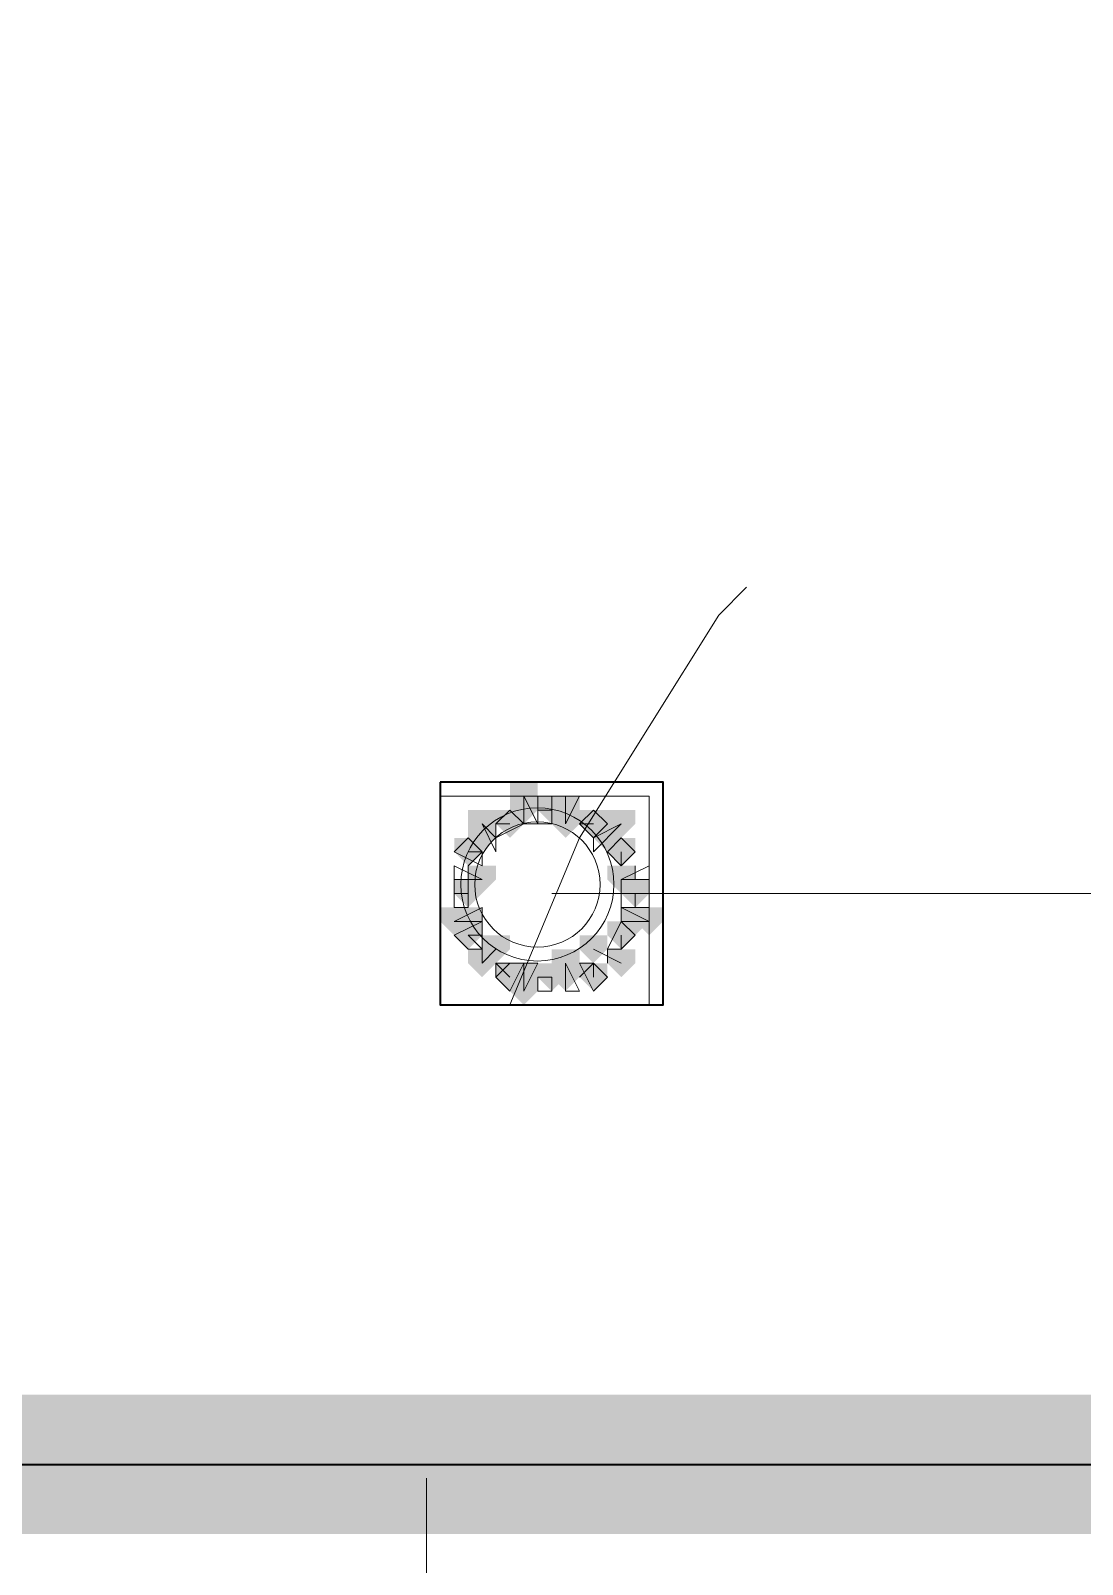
# Model space of a CAD drawing. Header units: millimetres. Extents: x 2315 to 4619, y 1334 to 1897.
# Drawn here: x 3828.3 to 3832.92, y 1541.26 to 1547.99 of the extents above; entities that cross this region are included whole.
import ezdxf

# ---------------------------------------------------------------- set-up
doc = ezdxf.new("R2010")
doc.units = ezdxf.units.MM
for name, color, linetype, true_color in [('PDF_10', 7, 'Continuous', 0x00b85c), ('PDF_AXIS', 7, 'Continuous', 0x00b85c), ('PDF_柱构件', 7, 'Continuous', 0x00b85c), ('PDF_转运站初步方案', 7, 'Continuous', 0x00b85c)]:
    doc.layers.add(name, color=color, linetype=linetype, true_color=true_color)
doc.layers.add('PDF_中心线层', color=1, linetype='Continuous')
doc.layers.add('PDF_粗实线层', color=7, linetype='Continuous')

msp = doc.modelspace()

# ---------------------------------------------------------------- hatches: boundary and pattern name
at = {"layer": 'PDF_10', "transparency": 33554559}
for points in [[(3830.59, 1544.6282), (3830.5289, 1544.6282), (3830.5289, 1544.5671), (3830.59, 1544.506), (3830.6511, 1544.5671), (3830.6511, 1544.6282)], [(3830.59, 1544.6282), (3830.5289, 1544.6282), (3830.5289, 1544.5671), (3830.59, 1544.506), (3830.6511, 1544.5671), (3830.6511, 1544.6282)], [(3830.59, 1544.6282), (3830.5289, 1544.6282), (3830.5289, 1544.5671), (3830.59, 1544.506), (3830.6511, 1544.5671), (3830.6511, 1544.6282)], [(3830.4068, 1544.5671), (3830.3457, 1544.5671), (3830.3457, 1544.506), (3830.4068, 1544.4449), (3830.4679, 1544.506), (3830.4679, 1544.5671)], [(3830.4068, 1544.5671), (3830.3457, 1544.5671), (3830.3457, 1544.506), (3830.4068, 1544.4449), (3830.4679, 1544.506), (3830.4679, 1544.5671)], [(3830.7733, 1544.5671), (3830.7122, 1544.5671), (3830.7122, 1544.506), (3830.7733, 1544.4449), (3830.8344, 1544.506), (3830.8344, 1544.5671)], [(3830.7733, 1544.5671), (3830.7122, 1544.5671), (3830.7122, 1544.506), (3830.7733, 1544.4449), (3830.8344, 1544.506), (3830.8344, 1544.5671)], [(3830.7733, 1544.5671), (3830.7122, 1544.5671), (3830.7122, 1544.506), (3830.7733, 1544.4449), (3830.8344, 1544.506), (3830.8344, 1544.5671)], [(3830.2235, 1544.4449), (3830.1625, 1544.4449), (3830.1625, 1544.3839), (3830.2235, 1544.3228), (3830.2846, 1544.3839), (3830.2846, 1544.4449)], [(3830.2235, 1544.4449), (3830.1625, 1544.4449), (3830.1625, 1544.3839), (3830.2235, 1544.3228), (3830.2846, 1544.3839), (3830.2846, 1544.4449)], [(3830.8954, 1544.4449), (3830.8344, 1544.4449), (3830.8344, 1544.3839), (3830.8954, 1544.3228), (3830.9565, 1544.3839), (3830.9565, 1544.4449)], [(3830.8954, 1544.4449), (3830.8344, 1544.4449), (3830.8344, 1544.3839), (3830.8954, 1544.3228), (3830.9565, 1544.3839), (3830.9565, 1544.4449)], [(3830.8954, 1544.4449), (3830.8344, 1544.4449), (3830.8344, 1544.3839), (3830.8954, 1544.3228), (3830.9565, 1544.3839), (3830.9565, 1544.4449)], [(3830.2235, 1544.2617), (3830.1625, 1544.2617), (3830.1625, 1544.2006), (3830.2235, 1544.1395), (3830.2846, 1544.2006), (3830.2846, 1544.2617)], [(3830.2235, 1544.2617), (3830.1625, 1544.2617), (3830.1625, 1544.2006), (3830.2235, 1544.1395), (3830.2846, 1544.2006), (3830.2846, 1544.2617)], [(3830.9565, 1544.2617), (3830.8954, 1544.2617), (3830.8954, 1544.2006), (3830.9565, 1544.1395), (3831.0176, 1544.2006), (3831.0176, 1544.2617)], [(3830.9565, 1544.2617), (3830.8954, 1544.2617), (3830.8954, 1544.2006), (3830.9565, 1544.1395), (3831.0176, 1544.2006), (3831.0176, 1544.2617)], [(3830.2235, 1544.0784), (3830.1625, 1544.0784), (3830.1625, 1544.0174), (3830.2235, 1543.9563), (3830.2846, 1544.0174), (3830.2846, 1544.0784)], [(3830.2235, 1544.0784), (3830.1625, 1544.0784), (3830.1625, 1544.0174), (3830.2235, 1543.9563), (3830.2846, 1544.0174), (3830.2846, 1544.0784)], [(3830.8954, 1544.0784), (3830.8344, 1544.0784), (3830.8344, 1544.0174), (3830.8954, 1543.9563), (3830.9565, 1544.0174), (3830.9565, 1544.0784)], [(3830.8954, 1544.0784), (3830.8344, 1544.0784), (3830.8344, 1544.0174), (3830.8954, 1543.9563), (3830.9565, 1544.0174), (3830.9565, 1544.0784)], [(3830.8954, 1544.0784), (3830.8344, 1544.0784), (3830.8344, 1544.0174), (3830.8954, 1543.9563), (3830.9565, 1544.0174), (3830.9565, 1544.0784)], [(3830.4068, 1543.8952), (3830.3457, 1543.8952), (3830.3457, 1543.8341), (3830.4068, 1543.773), (3830.4679, 1543.8341), (3830.4679, 1543.8952)], [(3830.4068, 1543.8952), (3830.3457, 1543.8952), (3830.3457, 1543.8341), (3830.4068, 1543.773), (3830.4679, 1543.8341), (3830.4679, 1543.8952)], [(3830.59, 1543.8952), (3830.5289, 1543.8952), (3830.5289, 1543.8341), (3830.59, 1543.773), (3830.6511, 1543.8341), (3830.6511, 1543.8952)], [(3830.59, 1543.8952), (3830.5289, 1543.8952), (3830.5289, 1543.8341), (3830.59, 1543.773), (3830.6511, 1543.8341), (3830.6511, 1543.8952)], [(3830.7733, 1543.8952), (3830.7122, 1543.8952), (3830.7122, 1543.8341), (3830.7733, 1543.773), (3830.8344, 1543.8341), (3830.8344, 1543.8952)], [(3830.7733, 1543.8952), (3830.7122, 1543.8952), (3830.7122, 1543.8341), (3830.7733, 1543.773), (3830.8344, 1543.8341), (3830.8344, 1543.8952)]]:
    msp.add_hatch(color=6, dxfattribs=at).paths.add_polyline_path(points)
at = {"layer": 'PDF_柱构件', "transparency": 33554559}
for points in [[(3830.4679, 1544.6893), (3830.4068, 1544.6893), (3830.4068, 1544.6282), (3830.4679, 1544.5671), (3830.5289, 1544.6282), (3830.5289, 1544.6893)], [(3830.4679, 1544.6282), (3830.4068, 1544.6282), (3830.4068, 1544.5671), (3830.4679, 1544.506), (3830.5289, 1544.5671), (3830.5289, 1544.6282)], [(3830.6511, 1544.6282), (3830.59, 1544.6282), (3830.59, 1544.5671), (3830.6511, 1544.506), (3830.7122, 1544.5671), (3830.7122, 1544.6282)], [(3830.2846, 1544.5671), (3830.2235, 1544.5671), (3830.2235, 1544.506), (3830.2846, 1544.4449), (3830.3457, 1544.506), (3830.3457, 1544.5671)], [(3830.2846, 1544.506), (3830.2235, 1544.506), (3830.2235, 1544.4449), (3830.2846, 1544.3839), (3830.3457, 1544.4449), (3830.3457, 1544.506)], [(3830.6511, 1544.5671), (3830.59, 1544.5671), (3830.59, 1544.506), (3830.6511, 1544.4449), (3830.7122, 1544.506), (3830.7122, 1544.5671)], [(3830.8344, 1544.506), (3830.7733, 1544.506), (3830.7733, 1544.4449), (3830.8344, 1544.3839), (3830.8954, 1544.4449), (3830.8954, 1544.506)], [(3830.8954, 1544.5671), (3830.8344, 1544.5671), (3830.8344, 1544.506), (3830.8954, 1544.4449), (3830.9565, 1544.506), (3830.9565, 1544.5671)], [(3830.2846, 1544.3228), (3830.2235, 1544.3228), (3830.2235, 1544.2617), (3830.2846, 1544.2006), (3830.3457, 1544.2617), (3830.3457, 1544.3228)], [(3830.8954, 1544.3228), (3830.8344, 1544.3228), (3830.8344, 1544.2617), (3830.8954, 1544.2006), (3830.9565, 1544.2617), (3830.9565, 1544.3228)], [(3830.1625, 1544.1395), (3830.1014, 1544.1395), (3830.1014, 1544.0784), (3830.1625, 1544.0174), (3830.2235, 1544.0784), (3830.2235, 1544.1395)], [(3830.2235, 1544.1395), (3830.1625, 1544.1395), (3830.1625, 1544.0784), (3830.2235, 1544.0174), (3830.2846, 1544.0784), (3830.2846, 1544.1395)], [(3830.9565, 1544.1395), (3830.8954, 1544.1395), (3830.8954, 1544.0784), (3830.9565, 1544.0174), (3831.0176, 1544.0784), (3831.0176, 1544.1395)], [(3831.0176, 1544.1395), (3830.9565, 1544.1395), (3830.9565, 1544.0784), (3831.0176, 1544.0174), (3831.0787, 1544.0784), (3831.0787, 1544.1395)], [(3830.3457, 1544.0174), (3830.2846, 1544.0174), (3830.2846, 1543.9563), (3830.3457, 1543.8952), (3830.4068, 1543.9563), (3830.4068, 1544.0174)], [(3830.7733, 1544.0174), (3830.7122, 1544.0174), (3830.7122, 1543.9563), (3830.7733, 1543.8952), (3830.8344, 1543.9563), (3830.8344, 1544.0174)], [(3830.2846, 1543.9563), (3830.2235, 1543.9563), (3830.2235, 1543.8952), (3830.2846, 1543.8341), (3830.3457, 1543.8952), (3830.3457, 1543.9563)], [(3830.6511, 1543.9563), (3830.59, 1543.9563), (3830.59, 1543.8952), (3830.6511, 1543.8341), (3830.7122, 1543.8952), (3830.7122, 1543.9563)], [(3830.8954, 1543.9563), (3830.8344, 1543.9563), (3830.8344, 1543.8952), (3830.8954, 1543.8341), (3830.9565, 1543.8952), (3830.9565, 1543.9563)], [(3830.4679, 1543.8952), (3830.4068, 1543.8952), (3830.4068, 1543.8341), (3830.4679, 1543.773), (3830.5289, 1543.8341), (3830.5289, 1543.8952)], [(3830.4679, 1543.8341), (3830.4068, 1543.8341), (3830.4068, 1543.773), (3830.4679, 1543.712), (3830.5289, 1543.773), (3830.5289, 1543.8341)], [(3830.6511, 1543.8952), (3830.59, 1543.8952), (3830.59, 1543.8341), (3830.6511, 1543.773), (3830.7122, 1543.8341), (3830.7122, 1543.8952)]]:
    msp.add_hatch(color=6, dxfattribs=at).paths.add_polyline_path(points)
at = {"layer": 'PDF_粗实线层', "transparency": 33554559}
msp.add_hatch(color=256, dxfattribs=at).paths.add_polyline_path([(3836.3317, 1554.7066), (3835.7208, 1554.7066), (3835.7208, 1542.0017), (3780.3203, 1542.0017), (3780.3203, 1554.7066), (3779.7095, 1554.7066), (3779.7095, 1541.3909), (3836.3317, 1541.3909)])
at = {"layer": 'PDF_转运站初步方案', "transparency": 33554559}
for points in [[(3830.59, 1544.6282), (3830.5289, 1544.6282), (3830.5289, 1544.5671), (3830.59, 1544.506), (3830.6511, 1544.5671), (3830.6511, 1544.6282)], [(3830.59, 1544.6282), (3830.5289, 1544.6282), (3830.5289, 1544.5671), (3830.59, 1544.506), (3830.6511, 1544.5671), (3830.6511, 1544.6282)], [(3830.4068, 1544.5671), (3830.3457, 1544.5671), (3830.3457, 1544.506), (3830.4068, 1544.4449), (3830.4679, 1544.506), (3830.4679, 1544.5671)], [(3830.4068, 1544.5671), (3830.3457, 1544.5671), (3830.3457, 1544.506), (3830.4068, 1544.4449), (3830.4679, 1544.506), (3830.4679, 1544.5671)], [(3830.7733, 1544.5671), (3830.7122, 1544.5671), (3830.7122, 1544.506), (3830.7733, 1544.4449), (3830.8344, 1544.506), (3830.8344, 1544.5671)], [(3830.7733, 1544.5671), (3830.7122, 1544.5671), (3830.7122, 1544.506), (3830.7733, 1544.4449), (3830.8344, 1544.506), (3830.8344, 1544.5671)], [(3830.2235, 1544.4449), (3830.1625, 1544.4449), (3830.1625, 1544.3839), (3830.2235, 1544.3228), (3830.2846, 1544.3839), (3830.2846, 1544.4449)], [(3830.2235, 1544.4449), (3830.1625, 1544.4449), (3830.1625, 1544.3839), (3830.2235, 1544.3228), (3830.2846, 1544.3839), (3830.2846, 1544.4449)], [(3830.8954, 1544.4449), (3830.8344, 1544.4449), (3830.8344, 1544.3839), (3830.8954, 1544.3228), (3830.9565, 1544.3839), (3830.9565, 1544.4449)], [(3830.8954, 1544.4449), (3830.8344, 1544.4449), (3830.8344, 1544.3839), (3830.8954, 1544.3228), (3830.9565, 1544.3839), (3830.9565, 1544.4449)], [(3830.2235, 1544.2617), (3830.1625, 1544.2617), (3830.1625, 1544.2006), (3830.2235, 1544.1395), (3830.2846, 1544.2006), (3830.2846, 1544.2617)], [(3830.2235, 1544.2617), (3830.1625, 1544.2617), (3830.1625, 1544.2006), (3830.2235, 1544.1395), (3830.2846, 1544.2006), (3830.2846, 1544.2617)], [(3830.9565, 1544.2617), (3830.8954, 1544.2617), (3830.8954, 1544.2006), (3830.9565, 1544.1395), (3831.0176, 1544.2006), (3831.0176, 1544.2617)], [(3830.9565, 1544.2617), (3830.8954, 1544.2617), (3830.8954, 1544.2006), (3830.9565, 1544.1395), (3831.0176, 1544.2006), (3831.0176, 1544.2617)], [(3830.2235, 1544.0784), (3830.1625, 1544.0784), (3830.1625, 1544.0174), (3830.2235, 1543.9563), (3830.2846, 1544.0174), (3830.2846, 1544.0784)], [(3830.2235, 1544.0784), (3830.1625, 1544.0784), (3830.1625, 1544.0174), (3830.2235, 1543.9563), (3830.2846, 1544.0174), (3830.2846, 1544.0784)], [(3830.8954, 1544.0784), (3830.8344, 1544.0784), (3830.8344, 1544.0174), (3830.8954, 1543.9563), (3830.9565, 1544.0174), (3830.9565, 1544.0784)], [(3830.8954, 1544.0784), (3830.8344, 1544.0784), (3830.8344, 1544.0174), (3830.8954, 1543.9563), (3830.9565, 1544.0174), (3830.9565, 1544.0784)], [(3830.4068, 1543.8952), (3830.3457, 1543.8952), (3830.3457, 1543.8341), (3830.4068, 1543.773), (3830.4679, 1543.8341), (3830.4679, 1543.8952)], [(3830.4068, 1543.8952), (3830.3457, 1543.8952), (3830.3457, 1543.8341), (3830.4068, 1543.773), (3830.4679, 1543.8341), (3830.4679, 1543.8952)], [(3830.59, 1543.8952), (3830.5289, 1543.8952), (3830.5289, 1543.8341), (3830.59, 1543.773), (3830.6511, 1543.8341), (3830.6511, 1543.8952)], [(3830.59, 1543.8952), (3830.5289, 1543.8952), (3830.5289, 1543.8341), (3830.59, 1543.773), (3830.6511, 1543.8341), (3830.6511, 1543.8952)], [(3830.7733, 1543.8952), (3830.7122, 1543.8952), (3830.7122, 1543.8341), (3830.7733, 1543.773), (3830.8344, 1543.8341), (3830.8344, 1543.8952)], [(3830.7733, 1543.8952), (3830.7122, 1543.8952), (3830.7122, 1543.8341), (3830.7733, 1543.773), (3830.8344, 1543.8341), (3830.8344, 1543.8952)]]:
    msp.add_hatch(color=6, dxfattribs=at).paths.add_polyline_path(points)

# ---------------------------------------------------------------- linework, layer by layer
at = {"layer": 'PDF_10', "color": 6, "lineweight": 18}
for points in [[(3830.3457, 1544.506), (3830.4068, 1544.506), (3830.3457, 1544.506)], [(3830.5289, 1544.5671), (3830.59, 1544.5671)], [(3830.7122, 1544.506), (3830.7733, 1544.506)], [(3830.2235, 1544.3228), (3830.2846, 1544.3839), (3830.2235, 1544.3839)], [(3830.8954, 1544.3839), (3830.8954, 1544.3228)], [(3830.2235, 1544.1395), (3830.2235, 1544.2006), (3830.1625, 1544.2006)], [(3830.8954, 1544.2006), (3830.9565, 1544.2006), (3830.9565, 1544.1395)], [(3830.2846, 1543.9563), (3830.2235, 1544.0174), (3830.2846, 1544.0174)], [(3830.8954, 1544.0174), (3830.8954, 1543.9563)], [(3830.4068, 1543.8341), (3830.3457, 1543.8952)], [(3830.4068, 1543.8952), (3830.3457, 1543.8341)], [(3830.59, 1543.773), (3830.59, 1543.8341), (3830.5289, 1543.8341)], [(3830.7733, 1543.8341), (3830.7733, 1543.8952), (3830.7122, 1543.8341)]]:
    msp.add_lwpolyline(points, dxfattribs=at)
at = {"layer": 'PDF_AXIS', "color": 6, "lineweight": 18}
msp.add_lwpolyline([(3830.1014, 1544.6282), (3830.1014, 1543.712), (3831.0176, 1543.712), (3831.0176, 1544.6282)], close=True, dxfattribs=at)
at = {"layer": 'PDF_中心线层', "color": 6, "lineweight": 18}
for points in [[(3831.4452, 1545.5444), (3831.323, 1545.4222), (3830.7122, 1544.4449), (3830.4068, 1543.712)], [(3830.59, 1544.2006), (3841.4625, 1544.2006)], [(3842.0122, 1541.6963), (3830.0403, 1541.6963), (3842.0122, 1541.6963)], [(3830.0403, 1541.6352), (3830.0403, 1541.1466), (3830.2846, 1539.986), (3830.7122, 1538.9476), (3831.323, 1537.9703), (3832.1171, 1537.1763), (3833.0333, 1536.5044), (3834.0717, 1536.0157), (3835.1711, 1535.7714), (3836.3317, 1535.7103), (3837.4311, 1535.8325), (3838.5306, 1536.2601), (3839.0803, 1536.5655)]]:
    msp.add_lwpolyline(points, dxfattribs=at)
at = {"layer": 'PDF_柱构件', "color": 6, "lineweight": 18}
for points in [[(3830.4679, 1544.6282), (3830.4679, 1544.506), (3830.5289, 1544.506)], [(3830.5289, 1544.506), (3830.59, 1544.506), (3830.59, 1544.6282), (3830.5289, 1544.6282)], [(3830.6511, 1544.6282), (3830.6511, 1544.506), (3830.7122, 1544.6282)], [(3830.2846, 1544.506), (3830.3457, 1544.3839), (3830.3457, 1544.4449)], [(3830.3457, 1544.4449), (3830.4679, 1544.506), (3830.4068, 1544.5671), (3830.3457, 1544.506)], [(3830.7122, 1544.506), (3830.7733, 1544.4449), (3830.8344, 1544.506), (3830.7733, 1544.5671)], [(3830.8954, 1544.506), (3830.7733, 1544.4449), (3830.7733, 1544.3839)], [(3830.2846, 1544.3228), (3830.2846, 1544.3839), (3830.2235, 1544.4449), (3830.1625, 1544.3839)], [(3830.8344, 1544.3839), (3830.8954, 1544.3228), (3830.9565, 1544.3839), (3830.8954, 1544.4449)], [(3830.1625, 1544.2617), (3830.2846, 1544.2617), (3830.1625, 1544.3228)], [(3831.0176, 1544.3228), (3830.8954, 1544.2617), (3831.0176, 1544.2617)], [(3830.2235, 1544.1395), (3830.2235, 1544.2617), (3830.1625, 1544.2617), (3830.1625, 1544.1395)], [(3830.8954, 1544.2617), (3830.8954, 1544.1395), (3831.0176, 1544.1395), (3831.0176, 1544.2617)], [(3830.1625, 1544.0784), (3830.2846, 1544.0784), (3830.2846, 1544.1395)], [(3831.0176, 1544.0784), (3830.8954, 1544.1395), (3830.8954, 1544.0784)], [(3830.2846, 1543.9563), (3830.2846, 1544.0784), (3830.1625, 1544.0174), (3830.2235, 1543.9563)], [(3830.8954, 1544.0784), (3830.8344, 1543.9563), (3830.8954, 1543.9563), (3830.9565, 1544.0174)], [(3830.2846, 1543.8952), (3830.3457, 1543.9563)], [(3830.8954, 1543.8952), (3830.7733, 1543.9563)], [(3830.4679, 1543.8952), (3830.3457, 1543.8952), (3830.3457, 1543.8341), (3830.4068, 1543.773)], [(3830.4679, 1543.773), (3830.5289, 1543.8952), (3830.4679, 1543.8952)], [(3830.59, 1543.8341), (3830.5289, 1543.8341), (3830.5289, 1543.773), (3830.59, 1543.773)], [(3830.7122, 1543.773), (3830.6511, 1543.8952), (3830.6511, 1543.773)], [(3830.7733, 1543.8952), (3830.7122, 1543.8952), (3830.7733, 1543.773), (3830.8344, 1543.8341)]]:
    msp.add_lwpolyline(points, close=True, dxfattribs=at)
for points in [[(3830.2235, 1544.2617), (3830.2235, 1544.3228)], [(3830.9565, 1544.3228), (3830.9565, 1544.2617)], [(3830.2846, 1543.8952), (3830.2846, 1543.9563)], [(3830.8344, 1543.9563), (3830.8344, 1543.8952)]]:
    msp.add_lwpolyline(points, dxfattribs=at)
at = {"layer": 'PDF_粗实线层', "lineweight": 35}
msp.add_lwpolyline([(3780.0149, 1554.7066), (3780.0149, 1541.6963), (3836.0262, 1541.6963), (3836.0262, 1554.7066)], dxfattribs=at)
at = {"layer": 'PDF_粗实线层', "color": 6, "lineweight": 35}
msp.add_lwpolyline([(3830.1014, 1544.6893), (3830.1014, 1543.712), (3831.0787, 1543.712), (3831.0787, 1544.6893)], close=True, dxfattribs=at)
at = {"layer": 'PDF_转运站初步方案', "color": 6, "lineweight": 18}
for radius in [0.3359, 0.2749]:
    msp.add_circle((3830.5272, 1544.2406), radius, dxfattribs=at)

doc.saveas('drawing.dxf')
